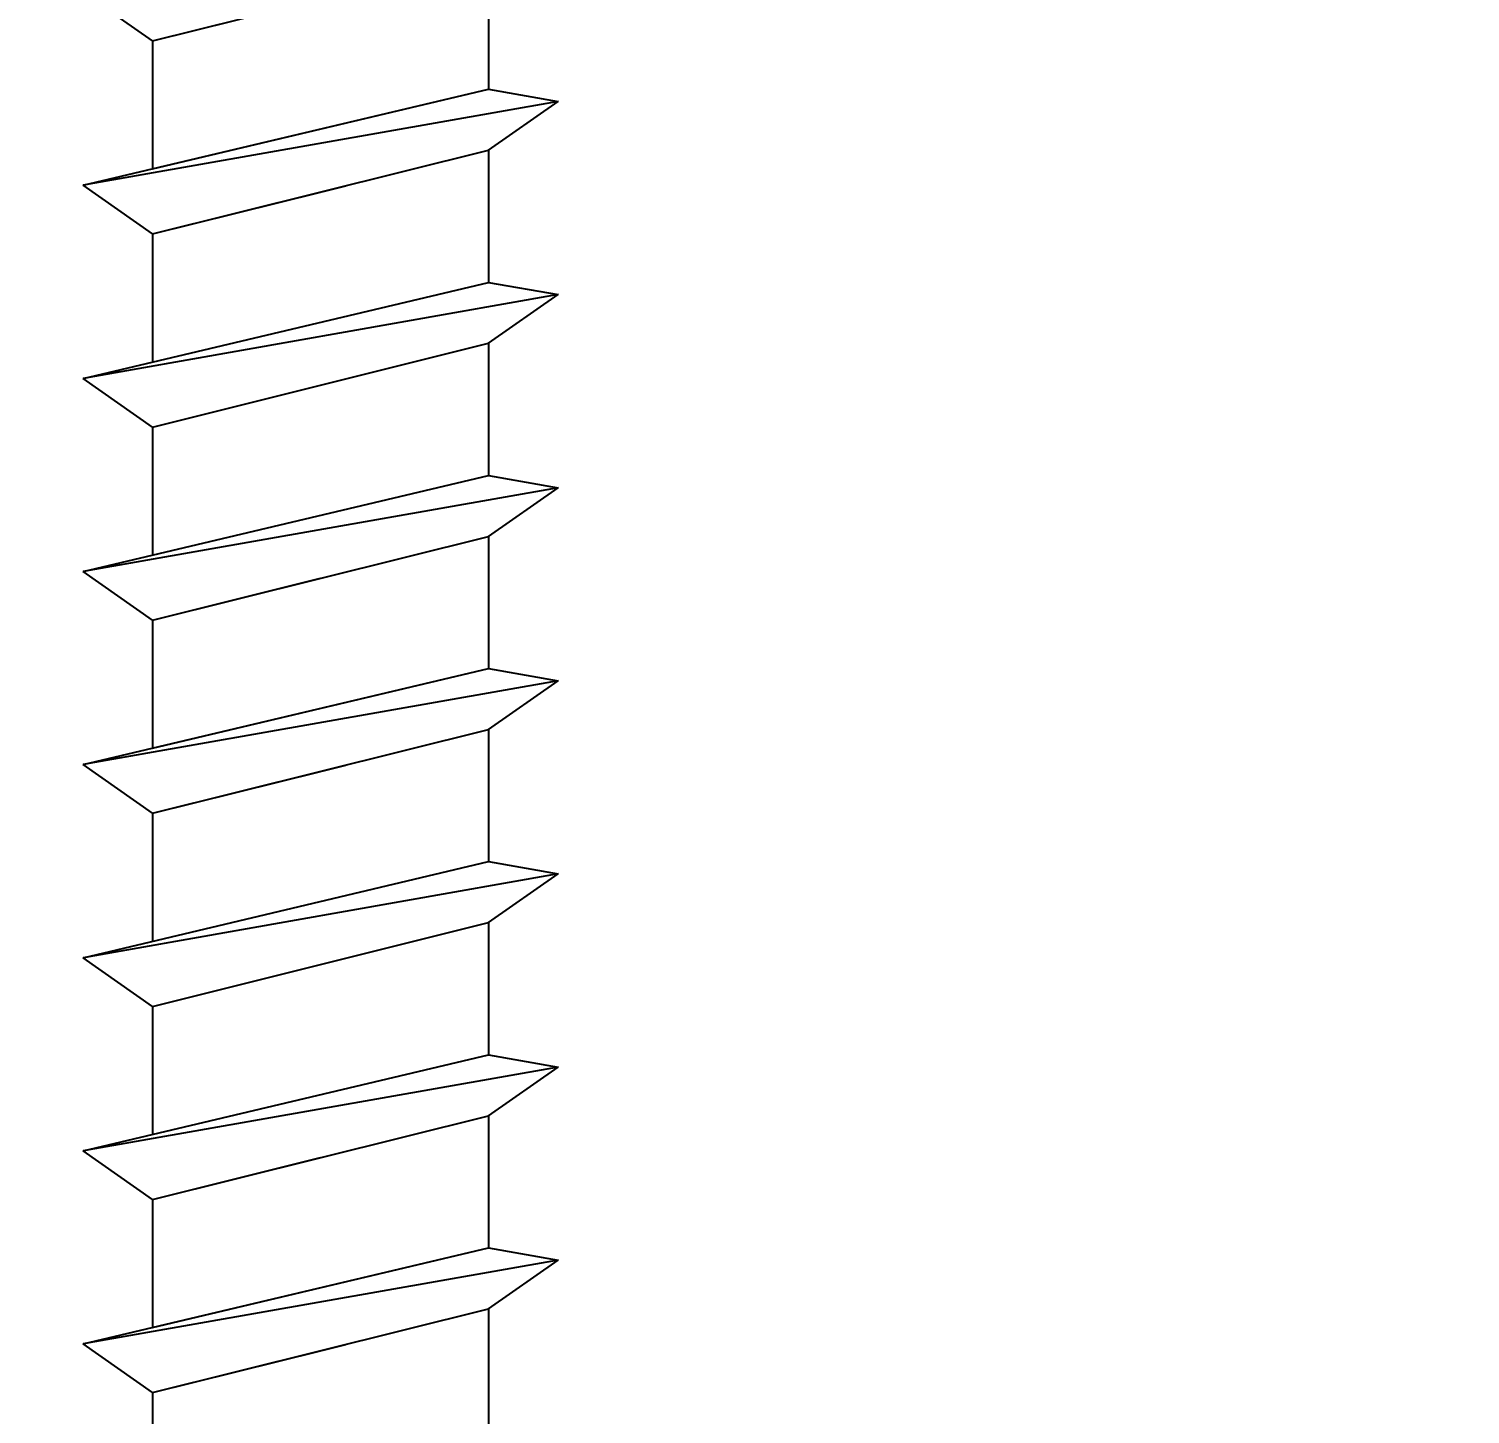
# Model space of a CAD drawing. Header units: inches. Extents: x -2661 to 42767, y -1222 to 9099.
# Drawn here: x -340.408 to -339.661, y 2644.921 to 2645.638 of the extents above; entities that cross this region are included whole.
import ezdxf
from ezdxf import colors
from ezdxf.entities.mleader import LeaderData, LeaderLine
from ezdxf.math import Vec2, Vec3

# ---------------------------------------------------------------- set-up
doc = ezdxf.new("R2010")
doc.units = ezdxf.units.IN
doc.header["$LTSCALE"] = 12
doc.header["$MEASUREMENT"] = 0
doc.layers.add('DESIGNER COMMENTS', color=221, linetype='CONTINUOUS', plot=False)
doc.layers.add('S-FASTENERS', color=2, linetype='CONTINUOUS')
doc.layers.add('S-SIMPSON', color=2, linetype='CONTINUOUS')
doc.styles.add('Arial', font='arial.ttf', dxfattribs={"width": 0.85})

# ---------------------------------------------------------------- blocks, each defined once
blk = doc.blocks.new('SDS.25X6-f')
at = {"layer": 'S-SIMPSON', "color": 1}
for p, q in [((-0.087, -2.82493), (0.087, -2.78156)), ((-0.087, -2.82493), (0.087, -2.78156)), ((-0.087, -2.82493), (0.087, -2.78156)), ((-0.087, -2.82493), (0.087, -2.78156)), ((0.087, -2.78156), (0.087, -2.85)), ((0.087, -2.78156), (0.087, -2.85)), ((0.087, -2.78156), (0.087, -2.85)), ((0.087, -2.78156), (0.087, -2.85)), ((0.087, -2.78156), (0.087, -2.85)), ((0.087, -2.78156), (0.087, -2.85)), ((0.087, -2.78156), (0.087, -2.85)), ((0.087, -2.78156), (0.087, -2.85)), ((0.087, -2.78156), (0.087, -2.85)), ((0.087, -2.78156), (0.087, -2.85)), ((0.087, -2.78156), (0.087, -2.85)), ((0.087, -2.78156), (0.087, -2.85)), ((0.087, -2.78156), (0.087, -2.85)), ((0.087, -2.78156), (0.087, -2.85)), ((-0.087, -2.82493), (-0.123, -2.79972)), ((-0.087, -2.82493), (-0.123, -2.79972)), ((-0.087, -2.82493), (-0.123, -2.79972)), ((-0.087, -2.82493), (-0.123, -2.79972)), ((-0.087, -2.82493), (-0.123, -2.79972)), ((-0.087, -2.82493), (0, -2.80324)), ((-0.087, -2.82493), (-0.087, -2.8912)), ((-0.087, -2.82493), (-0.087, -2.8912)), ((-0.087, -2.82493), (-0.087, -2.8912)), ((-0.087, -2.82493), (-0.087, -2.8912)), ((-0.087, -2.82493), (-0.087, -2.8912)), ((-0.087, -2.82493), (-0.087, -2.8912)), ((-0.087, -2.82493), (-0.087, -2.8912)), ((-0.087, -2.82493), (-0.087, -2.8912)), ((-0.087, -2.82493), (-0.087, -2.8912)), ((-0.087, -2.82493), (-0.087, -2.8912)), ((-0.087, -2.82493), (-0.087, -2.8912)), ((-0.087, -2.82493), (-0.087, -2.8912)), ((-0.087, -2.82493), (-0.087, -2.8912)), ((-0.087, -2.82493), (-0.087, -2.8912)), ((-0.087, -2.82493), (-0.087, -2.8912)), ((-0.087, -2.82493), (-0.087, -2.8912)), ((-0.123, -2.89972), (0.087, -2.85)), ((-0.123, -2.89972), (0.087, -2.85)), ((-0.123, -2.89972), (0.087, -2.85)), ((-0.123, -2.89972), (0.087, -2.85)), ((-0.123, -2.89972), (0.087, -2.85)), ((-0.123, -2.89972), (0.087, -2.85)), ((-0.123, -2.89972), (0.087, -2.85)), ((-0.123, -2.89972), (0.087, -2.85)), ((-0.087, -2.8912), (0.087, -2.85)), ((0.087, -2.85), (0.123, -2.85635)), ((0.087, -2.85), (0.123, -2.85635)), ((0.087, -2.85), (0.123, -2.85635)), ((0.087, -2.85), (0.123, -2.85635)), ((0.087, -2.85), (0.123, -2.85635)), ((0.087, -2.85), (0.123, -2.85635)), ((0.087, -2.85), (0.123, -2.85635)), ((0.087, -2.85), (0.123, -2.85635)), ((0.087, -2.85), (0.123, -2.85635)), ((0.123, -2.85635), (-0.123, -2.89972)), ((0.123, -2.85635), (-0.123, -2.89972)), ((0.123, -2.85635), (-0.123, -2.89972)), ((0.123, -2.85635), (-0.123, -2.89972)), ((0.123, -2.85635), (-0.123, -2.89972)), ((0.123, -2.85635), (-0.123, -2.89972)), ((0.123, -2.85635), (-0.123, -2.89972)), ((0.123, -2.85635), (-0.123, -2.89972)), ((0.123, -2.85635), (-0.123, -2.89972)), ((0.087, -2.88156), (0.123, -2.85635)), ((0.087, -2.88156), (0.123, -2.85635)), ((0.087, -2.88156), (0.123, -2.85635)), ((0.087, -2.88156), (0.123, -2.85635)), ((0.087, -2.88156), (0.123, -2.85635)), ((0.087, -2.88156), (0.123, -2.85635)), ((0.087, -2.88156), (0.123, -2.85635)), ((0.087, -2.88156), (0.123, -2.85635)), ((0.087, -2.88156), (0.123, -2.85635)), ((-0.087, -2.92493), (0.087, -2.88156)), ((-0.087, -2.92493), (0.087, -2.88156)), ((-0.087, -2.92493), (0.087, -2.88156)), ((-0.087, -2.92493), (0.087, -2.88156)), ((-0.087, -2.92493), (0.087, -2.88156)), ((-0.087, -2.92493), (0.087, -2.88156)), ((-0.087, -2.92493), (0.087, -2.88156)), ((-0.087, -2.92493), (0.087, -2.88156)), ((-0.087, -2.92493), (0.087, -2.88156)), ((0.087, -2.88156), (0.087, -2.95)), ((0.087, -2.88156), (0.087, -2.95)), ((0.087, -2.88156), (0.087, -2.95)), ((0.087, -2.88156), (0.087, -2.95)), ((0.087, -2.88156), (0.087, -2.95)), ((0.087, -2.88156), (0.087, -2.95)), ((0.087, -2.88156), (0.087, -2.95)), ((0.087, -2.88156), (0.087, -2.95)), ((0.087, -2.88156), (0.087, -2.95)), ((0.087, -2.88156), (0.087, -2.95)), ((0.087, -2.88156), (0.087, -2.95)), ((0.087, -2.88156), (0.087, -2.95)), ((0.087, -2.88156), (0.087, -2.95)), ((0.087, -2.88156), (0.087, -2.95)), ((0.087, -2.88156), (0.087, -2.95)), ((0.087, -2.88156), (0.087, -2.95)), ((0.087, -2.88156), (0.087, -2.95)), ((0.087, -2.88156), (0.087, -2.95)), ((0.087, -2.88156), (0.087, -2.95)), ((0.087, -2.88156), (0.087, -2.95)), ((0.087, -2.88156), (0.087, -2.95)), ((-0.087, -2.92493), (-0.123, -2.89972)), ((-0.087, -2.92493), (-0.123, -2.89972)), ((-0.087, -2.92493), (-0.123, -2.89972)), ((-0.087, -2.92493), (-0.123, -2.89972)), ((-0.087, -2.92493), (-0.123, -2.89972)), ((-0.087, -2.92493), (-0.123, -2.89972)), ((-0.087, -2.92493), (-0.123, -2.89972)), ((-0.087, -2.92493), (-0.123, -2.89972)), ((-0.087, -2.92493), (-0.123, -2.89972)), ((-0.087, -2.92493), (-0.123, -2.89972)), ((-0.087, -2.92493), (-0.123, -2.89972)), ((-0.087, -2.92493), (-0.123, -2.89972)), ((-0.087, -2.92493), (-0.123, -2.89972)), ((-0.087, -2.92493), (0.01301, -2.9)), ((-0.087, -2.92493), (0.01301, -2.9)), ((-0.087, -2.92493), (0.01301, -2.9)), ((-0.087, -2.92493), (0, -2.90324)), ((-0.087, -2.92493), (-0.087, -2.9912)), ((-0.087, -2.92493), (-0.087, -2.9912)), ((-0.087, -2.92493), (-0.087, -2.9912)), ((-0.087, -2.92493), (-0.087, -2.9912)), ((-0.087, -2.92493), (-0.087, -2.9912)), ((-0.087, -2.92493), (-0.087, -2.9912)), ((-0.087, -2.92493), (-0.087, -2.9912)), ((-0.087, -2.92493), (-0.087, -2.9912)), ((-0.087, -2.92493), (-0.087, -2.9912)), ((-0.087, -2.92493), (-0.087, -2.9912)), ((-0.087, -2.92493), (-0.087, -2.9912)), ((-0.087, -2.92493), (-0.087, -2.9912)), ((-0.087, -2.92493), (-0.087, -2.9912)), ((-0.087, -2.92493), (-0.087, -2.9912)), ((-0.087, -2.92493), (-0.087, -2.9912)), ((-0.087, -2.92493), (-0.087, -2.9912)), ((-0.087, -2.92493), (-0.087, -2.9912)), ((-0.087, -2.92493), (-0.087, -2.9912)), ((-0.087, -2.92493), (-0.087, -2.9912)), ((-0.087, -2.92493), (-0.087, -2.9912)), ((-0.087, -2.92493), (-0.087, -2.9912)), ((-0.123, -2.99972), (0.087, -2.95)), ((-0.123, -2.99972), (0.087, -2.95)), ((-0.123, -2.99972), (0.087, -2.95)), ((-0.123, -2.99972), (0.087, -2.95)), ((-0.123, -2.99972), (0.087, -2.95)), ((-0.123, -2.99972), (0.087, -2.95)), ((-0.123, -2.99972), (0.087, -2.95)), ((-0.123, -2.99972), (0.087, -2.95)), ((-0.123, -2.99972), (0.087, -2.95)), ((-0.123, -2.99972), (0.087, -2.95)), ((-0.123, -2.99972), (0.087, -2.95)), ((-0.123, -2.99972), (0.087, -2.95)), ((0.087, -2.95), (0.123, -2.95635)), ((0.087, -2.95), (0.123, -2.95635)), ((0.087, -2.95), (0.123, -2.95635)), ((0.087, -2.95), (0.123, -2.95635)), ((0.087, -2.95), (0.123, -2.95635)), ((0.087, -2.95), (0.123, -2.95635)), ((0.087, -2.95), (0.123, -2.95635)), ((0.087, -2.95), (0.123, -2.95635)), ((0.087, -2.95), (0.123, -2.95635)), ((0.087, -2.95), (0.123, -2.95635)), ((0.087, -2.95), (0.123, -2.95635)), ((0.087, -2.95), (0.123, -2.95635)), ((0.123, -2.95635), (-0.123, -2.99972)), ((0.123, -2.95635), (-0.123, -2.99972)), ((0.123, -2.95635), (-0.123, -2.99972)), ((0.123, -2.95635), (-0.123, -2.99972)), ((0.123, -2.95635), (-0.123, -2.99972)), ((0.123, -2.95635), (-0.123, -2.99972)), ((0.123, -2.95635), (-0.123, -2.99972)), ((0.123, -2.95635), (-0.123, -2.99972)), ((0.123, -2.95635), (-0.123, -2.99972)), ((0.123, -2.95635), (-0.123, -2.99972)), ((0.123, -2.95635), (-0.123, -2.99972)), ((0.123, -2.95635), (-0.123, -2.99972)), ((0.087, -2.98156), (0.123, -2.95635)), ((0.087, -2.98156), (0.123, -2.95635)), ((0.087, -2.98156), (0.123, -2.95635)), ((0.087, -2.98156), (0.123, -2.95635)), ((0.087, -2.98156), (0.123, -2.95635)), ((0.087, -2.98156), (0.123, -2.95635)), ((0.087, -2.98156), (0.123, -2.95635)), ((0.087, -2.98156), (0.123, -2.95635)), ((0.087, -2.98156), (0.123, -2.95635)), ((0.087, -2.98156), (0.123, -2.95635)), ((0.087, -2.98156), (0.123, -2.95635)), ((0.087, -2.98156), (0.123, -2.95635)), ((-0.087, -3.02493), (0.087, -2.98156)), ((-0.087, -3.02493), (0.087, -2.98156)), ((-0.087, -3.02493), (0.087, -2.98156)), ((-0.087, -3.02493), (0.087, -2.98156)), ((-0.087, -3.02493), (0.087, -2.98156)), ((-0.087, -3.02493), (0.087, -2.98156)), ((-0.087, -3.02493), (0.087, -2.98156)), ((-0.087, -3.02493), (0.087, -2.98156)), ((-0.087, -3.02493), (0.087, -2.98156)), ((-0.087, -3.02493), (0.087, -2.98156)), ((-0.087, -3.02493), (0.087, -2.98156)), ((-0.087, -3.02493), (0.087, -2.98156)), ((0.087, -2.98156), (0.087, -3.05)), ((0.087, -2.98156), (0.087, -3.05)), ((0.087, -2.98156), (0.087, -3.05)), ((0.087, -2.98156), (0.087, -3.05)), ((0.087, -2.98156), (0.087, -3.05)), ((0.087, -2.98156), (0.087, -3.05)), ((0.087, -2.98156), (0.087, -3.05)), ((0.087, -2.98156), (0.087, -3.05)), ((0.087, -2.98156), (0.087, -3.05)), ((0.087, -2.98156), (0.087, -3.05)), ((0.087, -2.98156), (0.087, -3.05)), ((0.087, -2.98156), (0.087, -3.05)), ((0.087, -2.98156), (0.087, -3.05)), ((0.087, -2.98156), (0.087, -3.05)), ((0.087, -2.98156), (0.087, -3.05)), ((0.087, -2.98156), (0.087, -3.05)), ((0.087, -2.98156), (0.087, -3.05)), ((0.087, -2.98156), (0.087, -3.05)), ((0.087, -2.98156), (0.087, -3.05)), ((0.087, -2.98156), (0.087, -3.05)), ((0.087, -2.98156), (0.087, -3.05)), ((0.087, -2.98156), (0.087, -3.05)), ((0.087, -2.98156), (0.087, -3.05)), ((0.087, -2.98156), (0.087, -3.05)), ((0.087, -2.98156), (0.087, -3.05)), ((-0.087, -3.02493), (-0.123, -2.99972)), ((-0.087, -3.02493), (-0.123, -2.99972)), ((-0.087, -3.02493), (-0.123, -2.99972)), ((-0.087, -3.02493), (-0.123, -2.99972)), ((-0.087, -3.02493), (-0.123, -2.99972)), ((-0.087, -3.02493), (-0.123, -2.99972)), ((-0.087, -3.02493), (-0.123, -2.99972)), ((-0.087, -3.02493), (-0.123, -2.99972)), ((-0.087, -3.02493), (-0.123, -2.99972)), ((-0.087, -3.02493), (-0.123, -2.99972)), ((-0.087, -3.02493), (-0.123, -2.99972)), ((-0.087, -3.02493), (-0.123, -2.99972)), ((-0.087, -3.02493), (-0.123, -2.99972)), ((-0.087, -3.02493), (-0.123, -2.99972)), ((-0.087, -3.02493), (-0.123, -2.99972)), ((-0.087, -3.02493), (0.01301, -3)), ((-0.087, -3.02493), (0.01301, -3)), ((-0.087, -3.02493), (0.01301, -3)), ((-0.087, -3.02493), (-0.087, -3.0912)), ((-0.087, -3.02493), (-0.087, -3.0912)), ((-0.087, -3.02493), (-0.087, -3.0912)), ((-0.087, -3.02493), (-0.087, -3.0912)), ((-0.087, -3.02493), (-0.087, -3.0912)), ((-0.087, -3.02493), (-0.087, -3.0912)), ((-0.087, -3.02493), (-0.087, -3.0912)), ((-0.087, -3.02493), (-0.087, -3.0912)), ((-0.087, -3.02493), (-0.087, -3.0912)), ((-0.087, -3.02493), (-0.087, -3.0912)), ((-0.087, -3.02493), (-0.087, -3.0912)), ((-0.087, -3.02493), (-0.087, -3.0912)), ((-0.087, -3.02493), (-0.087, -3.0912)), ((-0.087, -3.02493), (-0.087, -3.0912)), ((-0.087, -3.02493), (-0.087, -3.0912)), ((-0.087, -3.02493), (-0.087, -3.0912)), ((-0.087, -3.02493), (-0.087, -3.0912)), ((-0.087, -3.02493), (-0.087, -3.0912)), ((-0.087, -3.02493), (-0.087, -3.0912)), ((-0.087, -3.02493), (-0.087, -3.0912)), ((-0.087, -3.02493), (-0.087, -3.0912)), ((-0.087, -3.02493), (-0.087, -3.0912)), ((-0.087, -3.02493), (-0.087, -3.0912)), ((-0.087, -3.02493), (-0.087, -3.0912)), ((-0.087, -3.02493), (-0.087, -3.0912)), ((-0.123, -3.09972), (0.087, -3.05)), ((-0.123, -3.09972), (0.087, -3.05)), ((-0.123, -3.09972), (0.087, -3.05)), ((-0.123, -3.09972), (0.087, -3.05)), ((-0.123, -3.09972), (0.087, -3.05)), ((-0.123, -3.09972), (0.087, -3.05)), ((-0.123, -3.09972), (0.087, -3.05)), ((-0.123, -3.09972), (0.087, -3.05)), ((-0.123, -3.09972), (0.087, -3.05)), ((-0.123, -3.09972), (0.087, -3.05)), ((-0.123, -3.09972), (0.087, -3.05)), ((-0.123, -3.09972), (0.087, -3.05)), ((-0.123, -3.09972), (0.087, -3.05)), ((-0.123, -3.09972), (0.087, -3.05)), ((-0.123, -3.09972), (0.087, -3.05)), ((-0.123, -3.09972), (0.087, -3.05)), ((-0.123, -3.09972), (0.087, -3.05)), ((-0.123, -3.09972), (0.087, -3.05)), ((-0.123, -3.09972), (0.087, -3.05)), ((0.087, -3.05), (0.123, -3.05635)), ((0.087, -3.05), (0.123, -3.05635)), ((0.087, -3.05), (0.123, -3.05635)), ((0.087, -3.05), (0.123, -3.05635)), ((0.087, -3.05), (0.123, -3.05635)), ((0.087, -3.05), (0.123, -3.05635)), ((0.087, -3.05), (0.123, -3.05635)), ((0.087, -3.05), (0.123, -3.05635)), ((0.087, -3.05), (0.123, -3.05635)), ((0.087, -3.05), (0.123, -3.05635)), ((0.087, -3.05), (0.123, -3.05635)), ((0.087, -3.05), (0.123, -3.05635)), ((0.087, -3.05), (0.123, -3.05635)), ((0.087, -3.05), (0.123, -3.05635)), ((0.087, -3.05), (0.123, -3.05635)), ((0.087, -3.05), (0.123, -3.05635)), ((0.087, -3.05), (0.123, -3.05635)), ((0.087, -3.05), (0.123, -3.05635)), ((0.087, -3.05), (0.123, -3.05635)), ((0.123, -3.05635), (-0.123, -3.09972)), ((0.123, -3.05635), (-0.123, -3.09972)), ((0.123, -3.05635), (-0.123, -3.09972)), ((0.123, -3.05635), (-0.123, -3.09972)), ((0.123, -3.05635), (-0.123, -3.09972)), ((0.123, -3.05635), (-0.123, -3.09972)), ((0.123, -3.05635), (-0.123, -3.09972)), ((0.123, -3.05635), (-0.123, -3.09972)), ((0.123, -3.05635), (-0.123, -3.09972)), ((0.123, -3.05635), (-0.123, -3.09972)), ((0.123, -3.05635), (-0.123, -3.09972)), ((0.123, -3.05635), (-0.123, -3.09972)), ((0.123, -3.05635), (-0.123, -3.09972)), ((0.123, -3.05635), (-0.123, -3.09972)), ((0.123, -3.05635), (-0.123, -3.09972)), ((0.123, -3.05635), (-0.123, -3.09972)), ((0.123, -3.05635), (-0.123, -3.09972)), ((0.123, -3.05635), (-0.123, -3.09972)), ((0.123, -3.05635), (-0.123, -3.09972)), ((0.087, -3.08156), (0.123, -3.05635)), ((0.087, -3.08156), (0.123, -3.05635)), ((0.087, -3.08156), (0.123, -3.05635)), ((0.087, -3.08156), (0.123, -3.05635)), ((0.087, -3.08156), (0.123, -3.05635)), ((0.087, -3.08156), (0.123, -3.05635)), ((0.087, -3.08156), (0.123, -3.05635)), ((0.087, -3.08156), (0.123, -3.05635)), ((0.087, -3.08156), (0.123, -3.05635)), ((0.087, -3.08156), (0.123, -3.05635)), ((0.087, -3.08156), (0.123, -3.05635)), ((0.087, -3.08156), (0.123, -3.05635)), ((0.087, -3.08156), (0.123, -3.05635)), ((0.087, -3.08156), (0.123, -3.05635)), ((0.087, -3.08156), (0.123, -3.05635)), ((0.087, -3.08156), (0.123, -3.05635)), ((0.087, -3.08156), (0.123, -3.05635)), ((0.087, -3.08156), (0.123, -3.05635)), ((0.087, -3.08156), (0.123, -3.05635)), ((-0.087, -3.12493), (0.087, -3.08156)), ((-0.087, -3.12493), (0.087, -3.08156)), ((-0.087, -3.12493), (0.087, -3.08156)), ((-0.087, -3.12493), (0.087, -3.08156)), ((-0.087, -3.12493), (0.087, -3.08156)), ((-0.087, -3.12493), (0.087, -3.08156)), ((-0.087, -3.12493), (0.087, -3.08156)), ((-0.087, -3.12493), (0.087, -3.08156)), ((-0.087, -3.12493), (0.087, -3.08156)), ((-0.087, -3.12493), (0.087, -3.08156)), ((-0.087, -3.12493), (0.087, -3.08156)), ((-0.087, -3.12493), (0.087, -3.08156)), ((-0.087, -3.12493), (0.087, -3.08156)), ((-0.087, -3.12493), (0.087, -3.08156)), ((-0.087, -3.12493), (0.087, -3.08156)), ((-0.087, -3.12493), (0.087, -3.08156)), ((-0.087, -3.12493), (0.087, -3.08156)), ((-0.087, -3.12493), (0.087, -3.08156)), ((-0.087, -3.12493), (0.087, -3.08156)), ((0.087, -3.08156), (0.087, -3.15)), ((0.087, -3.08156), (0.087, -3.15)), ((0.087, -3.08156), (0.087, -3.15)), ((0.087, -3.08156), (0.087, -3.15)), ((0.087, -3.08156), (0.087, -3.15)), ((0.087, -3.08156), (0.087, -3.15)), ((0.087, -3.08156), (0.087, -3.15)), ((0.087, -3.08156), (0.087, -3.15)), ((0.087, -3.08156), (0.087, -3.15)), ((0.087, -3.08156), (0.087, -3.15)), ((0.087, -3.08156), (0.087, -3.15)), ((0.087, -3.08156), (0.087, -3.15)), ((-0.087, -3.12493), (-0.123, -3.09972)), ((-0.087, -3.12493), (-0.123, -3.09972)), ((-0.087, -3.12493), (-0.123, -3.09972)), ((-0.087, -3.12493), (-0.123, -3.09972)), ((-0.087, -3.12493), (-0.123, -3.09972)), ((-0.087, -3.12493), (-0.123, -3.09972)), ((-0.087, -3.12493), (-0.123, -3.09972)), ((-0.087, -3.12493), (-0.123, -3.09972)), ((-0.087, -3.12493), (-0.123, -3.09972)), ((-0.087, -3.12493), (-0.123, -3.09972)), ((-0.087, -3.12493), (-0.123, -3.09972)), ((-0.087, -3.12493), (-0.123, -3.09972)), ((-0.087, -3.12493), (-0.123, -3.09972)), ((-0.087, -3.12493), (-0.123, -3.09972)), ((-0.087, -3.12493), (-0.123, -3.09972)), ((-0.087, -3.12493), (-0.123, -3.09972)), ((-0.087, -3.12493), (-0.123, -3.09972)), ((-0.087, -3.12493), (-0.123, -3.09972)), ((-0.087, -3.12493), (-0.123, -3.09972)), ((-0.087, -3.12493), (-0.123, -3.09972)), ((-0.087, -3.12493), (-0.123, -3.09972)), ((-0.087, -3.12493), (-0.123, -3.09972)), ((-0.087, -3.12493), (-0.123, -3.09972)), ((-0.087, -3.12493), (0, -3.10324)), ((-0.087, -3.12493), (0, -3.10324)), ((-0.087, -3.12493), (0, -3.10324)), ((-0.087, -3.12493), (0, -3.10324)), ((-0.087, -3.12493), (-0.087, -3.1912)), ((-0.087, -3.12493), (-0.087, -3.1912)), ((-0.087, -3.12493), (-0.087, -3.1912)), ((-0.087, -3.12493), (-0.087, -3.1912)), ((-0.087, -3.12493), (-0.087, -3.1912)), ((-0.087, -3.12493), (-0.087, -3.1912)), ((-0.087, -3.12493), (-0.087, -3.1912)), ((-0.087, -3.12493), (-0.087, -3.1912)), ((-0.087, -3.12493), (-0.087, -3.1912)), ((-0.087, -3.12493), (-0.087, -3.1912)), ((-0.087, -3.12493), (-0.087, -3.1912)), ((-0.087, -3.12493), (-0.087, -3.1912)), ((-0.087, -3.12493), (-0.087, -3.1912)), ((-0.087, -3.12493), (-0.087, -3.1912)), ((-0.123, -3.19972), (0.087, -3.15)), ((-0.123, -3.19972), (0.087, -3.15)), ((-0.123, -3.19972), (0.087, -3.15)), ((-0.123, -3.19972), (0.087, -3.15)), ((-0.123, -3.19972), (0.087, -3.15)), ((-0.123, -3.19972), (0.087, -3.15)), ((-0.123, -3.19972), (0.087, -3.15)), ((-0.123, -3.19972), (0.087, -3.15)), ((0.123, -3.15635), (-0.123, -3.19972)), ((0.123, -3.15635), (-0.123, -3.19972)), ((0.123, -3.15635), (-0.123, -3.19972)), ((0.123, -3.15635), (-0.123, -3.19972)), ((0.123, -3.15635), (-0.123, -3.19972)), ((0.123, -3.15635), (-0.123, -3.19972)), ((0.123, -3.15635), (-0.123, -3.19972)), ((0.123, -3.15635), (-0.123, -3.19972)), ((0.123, -3.15635), (-0.123, -3.19972)), ((-0.087, -3.1912), (0.087, -3.15)), ((0.087, -3.15), (0.123, -3.15635)), ((0.087, -3.15), (0.123, -3.15635)), ((0.087, -3.15), (0.123, -3.15635)), ((0.087, -3.15), (0.123, -3.15635)), ((0.087, -3.15), (0.123, -3.15635)), ((0.087, -3.15), (0.123, -3.15635)), ((0.087, -3.15), (0.123, -3.15635)), ((0.087, -3.15), (0.123, -3.15635)), ((0.087, -3.15), (0.123, -3.15635)), ((0.087, -3.18156), (0.123, -3.15635)), ((0.087, -3.18156), (0.123, -3.15635)), ((0.087, -3.18156), (0.123, -3.15635)), ((0.087, -3.18156), (0.123, -3.15635)), ((0.087, -3.18156), (0.123, -3.15635)), ((0.087, -3.18156), (0.123, -3.15635)), ((0.087, -3.18156), (0.123, -3.15635)), ((0.087, -3.18156), (0.123, -3.15635)), ((0.087, -3.18156), (0.123, -3.15635)), ((-0.087, -3.22493), (0.087, -3.18156)), ((-0.087, -3.22493), (0.087, -3.18156)), ((-0.087, -3.22493), (0.087, -3.18156)), ((-0.087, -3.22493), (0.087, -3.18156)), ((-0.087, -3.22493), (0.087, -3.18156)), ((-0.087, -3.22493), (0.087, -3.18156)), ((-0.087, -3.22493), (0.087, -3.18156)), ((-0.087, -3.22493), (0.087, -3.18156)), ((-0.087, -3.22493), (0.087, -3.18156)), ((0.087, -3.18156), (0.087, -3.25)), ((0.087, -3.18156), (0.087, -3.25)), ((0.087, -3.18156), (0.087, -3.25)), ((0.087, -3.18156), (0.087, -3.25)), ((0.087, -3.18156), (0.087, -3.25)), ((0.087, -3.18156), (0.087, -3.25)), ((0.087, -3.18156), (0.087, -3.25)), ((0.087, -3.18156), (0.087, -3.25)), ((0.087, -3.18156), (0.087, -3.25)), ((0.087, -3.18156), (0.087, -3.25)), ((0.087, -3.18156), (0.087, -3.25)), ((0.087, -3.18156), (0.087, -3.25)), ((0.087, -3.18156), (0.087, -3.25)), ((0.087, -3.18156), (0.087, -3.25)), ((0.087, -3.18156), (0.087, -3.25)), ((0.087, -3.18156), (0.087, -3.25)), ((0.087, -3.18156), (0.087, -3.25)), ((-0.087, -3.22493), (-0.123, -3.19972)), ((-0.087, -3.22493), (-0.123, -3.19972)), ((-0.087, -3.22493), (-0.123, -3.19972)), ((-0.087, -3.22493), (-0.123, -3.19972)), ((-0.087, -3.22493), (-0.123, -3.19972)), ((-0.087, -3.22493), (-0.123, -3.19972)), ((-0.087, -3.22493), (-0.123, -3.19972)), ((-0.087, -3.22493), (-0.123, -3.19972)), ((-0.087, -3.22493), (-0.123, -3.19972)), ((-0.087, -3.22493), (-0.123, -3.19972)), ((-0.087, -3.22493), (-0.123, -3.19972)), ((-0.087, -3.22493), (-0.123, -3.19972)), ((-0.087, -3.22493), (-0.123, -3.19972)), ((-0.087, -3.22493), (0.01301, -3.2)), ((-0.087, -3.22493), (0.01301, -3.2)), ((-0.087, -3.22493), (0.01301, -3.2)), ((-0.087, -3.22493), (0, -3.20324)), ((-0.087, -3.22493), (-0.087, -3.2912)), ((-0.087, -3.22493), (-0.087, -3.2912)), ((-0.087, -3.22493), (-0.087, -3.2912)), ((-0.087, -3.22493), (-0.087, -3.2912)), ((-0.087, -3.22493), (-0.087, -3.2912)), ((-0.087, -3.22493), (-0.087, -3.2912)), ((-0.087, -3.22493), (-0.087, -3.2912)), ((-0.087, -3.22493), (-0.087, -3.2912)), ((-0.087, -3.22493), (-0.087, -3.2912)), ((-0.087, -3.22493), (-0.087, -3.2912)), ((-0.087, -3.22493), (-0.087, -3.2912)), ((-0.087, -3.22493), (-0.087, -3.2912)), ((-0.087, -3.22493), (-0.087, -3.2912)), ((-0.087, -3.22493), (-0.087, -3.2912)), ((-0.087, -3.22493), (-0.087, -3.2912)), ((-0.087, -3.22493), (-0.087, -3.2912)), ((-0.123, -3.29972), (0.087, -3.25)), ((-0.123, -3.29972), (0.087, -3.25)), ((-0.123, -3.29972), (0.087, -3.25)), ((-0.123, -3.29972), (0.087, -3.25)), ((-0.123, -3.29972), (0.087, -3.25)), ((-0.123, -3.29972), (0.087, -3.25)), ((-0.123, -3.29972), (0.087, -3.25)), ((-0.123, -3.29972), (0.087, -3.25)), ((-0.123, -3.29972), (0.087, -3.25)), ((-0.123, -3.29972), (0.087, -3.25)), ((-0.123, -3.29972), (0.087, -3.25)), ((-0.123, -3.29972), (0.087, -3.25)), ((0.087, -3.25), (0.123, -3.25635)), ((0.087, -3.25), (0.123, -3.25635)), ((0.087, -3.25), (0.123, -3.25635)), ((0.087, -3.25), (0.123, -3.25635)), ((0.087, -3.25), (0.123, -3.25635)), ((0.087, -3.25), (0.123, -3.25635)), ((0.087, -3.25), (0.123, -3.25635)), ((0.087, -3.25), (0.123, -3.25635)), ((0.087, -3.25), (0.123, -3.25635)), ((0.087, -3.25), (0.123, -3.25635)), ((0.087, -3.25), (0.123, -3.25635)), ((0.087, -3.25), (0.123, -3.25635)), ((0.123, -3.25635), (-0.123, -3.29972)), ((0.123, -3.25635), (-0.123, -3.29972)), ((0.123, -3.25635), (-0.123, -3.29972)), ((0.123, -3.25635), (-0.123, -3.29972)), ((0.123, -3.25635), (-0.123, -3.29972)), ((0.123, -3.25635), (-0.123, -3.29972)), ((0.123, -3.25635), (-0.123, -3.29972)), ((0.123, -3.25635), (-0.123, -3.29972)), ((0.123, -3.25635), (-0.123, -3.29972)), ((0.123, -3.25635), (-0.123, -3.29972)), ((0.123, -3.25635), (-0.123, -3.29972)), ((0.123, -3.25635), (-0.123, -3.29972)), ((0.087, -3.28156), (0.123, -3.25635)), ((0.087, -3.28156), (0.123, -3.25635)), ((0.087, -3.28156), (0.123, -3.25635)), ((0.087, -3.28156), (0.123, -3.25635)), ((0.087, -3.28156), (0.123, -3.25635)), ((0.087, -3.28156), (0.123, -3.25635)), ((0.087, -3.28156), (0.123, -3.25635)), ((0.087, -3.28156), (0.123, -3.25635)), ((0.087, -3.28156), (0.123, -3.25635)), ((0.087, -3.28156), (0.123, -3.25635)), ((0.087, -3.28156), (0.123, -3.25635)), ((0.087, -3.28156), (0.123, -3.25635)), ((-0.087, -3.32493), (0.087, -3.28156)), ((-0.087, -3.32493), (0.087, -3.28156)), ((-0.087, -3.32493), (0.087, -3.28156)), ((-0.087, -3.32493), (0.087, -3.28156)), ((-0.087, -3.32493), (0.087, -3.28156)), ((-0.087, -3.32493), (0.087, -3.28156)), ((-0.087, -3.32493), (0.087, -3.28156)), ((-0.087, -3.32493), (0.087, -3.28156)), ((-0.087, -3.32493), (0.087, -3.28156)), ((-0.087, -3.32493), (0.087, -3.28156)), ((-0.087, -3.32493), (0.087, -3.28156)), ((-0.087, -3.32493), (0.087, -3.28156)), ((0.087, -3.28156), (0.087, -3.35)), ((0.087, -3.28156), (0.087, -3.35)), ((0.087, -3.28156), (0.087, -3.35)), ((0.087, -3.28156), (0.087, -3.35)), ((0.087, -3.28156), (0.087, -3.35)), ((0.087, -3.28156), (0.087, -3.35)), ((0.087, -3.28156), (0.087, -3.35)), ((0.087, -3.28156), (0.087, -3.35)), ((0.087, -3.28156), (0.087, -3.35)), ((0.087, -3.28156), (0.087, -3.35)), ((0.087, -3.28156), (0.087, -3.35)), ((0.087, -3.28156), (0.087, -3.35)), ((0.087, -3.28156), (0.087, -3.35)), ((0.087, -3.28156), (0.087, -3.35)), ((0.087, -3.28156), (0.087, -3.35)), ((0.087, -3.28156), (0.087, -3.35)), ((0.087, -3.28156), (0.087, -3.35)), ((-0.087, -3.32493), (-0.123, -3.29972)), ((-0.087, -3.32493), (-0.123, -3.29972)), ((-0.087, -3.32493), (-0.123, -3.29972)), ((-0.087, -3.32493), (-0.123, -3.29972)), ((-0.087, -3.32493), (-0.123, -3.29972)), ((-0.087, -3.32493), (-0.123, -3.29972)), ((-0.087, -3.32493), (-0.123, -3.29972)), ((-0.087, -3.32493), (-0.123, -3.29972)), ((-0.087, -3.32493), (-0.123, -3.29972)), ((-0.087, -3.32493), (-0.123, -3.29972)), ((-0.087, -3.32493), (-0.123, -3.29972)), ((-0.087, -3.32493), (-0.123, -3.29972)), ((-0.087, -3.32493), (-0.087, -3.3912)), ((-0.087, -3.32493), (-0.087, -3.3912)), ((-0.087, -3.32493), (-0.087, -3.3912)), ((-0.087, -3.32493), (-0.087, -3.3912)), ((-0.087, -3.32493), (-0.087, -3.3912)), ((-0.087, -3.32493), (-0.087, -3.3912)), ((-0.087, -3.32493), (-0.087, -3.3912)), ((-0.087, -3.32493), (-0.087, -3.3912)), ((-0.087, -3.32493), (-0.087, -3.3912)), ((-0.087, -3.32493), (-0.087, -3.3912)), ((-0.087, -3.32493), (-0.087, -3.3912)), ((-0.087, -3.32493), (-0.087, -3.3912)), ((-0.087, -3.32493), (-0.087, -3.3912)), ((-0.087, -3.32493), (-0.087, -3.3912)), ((-0.087, -3.32493), (-0.087, -3.3912)), ((-0.087, -3.32493), (-0.087, -3.3912)), ((-0.087, -3.32493), (-0.087, -3.3912)), ((-0.123, -3.39972), (0.087, -3.35)), ((-0.123, -3.39972), (0.087, -3.35)), ((-0.123, -3.39972), (0.087, -3.35)), ((-0.123, -3.39972), (0.087, -3.35)), ((-0.123, -3.39972), (0.087, -3.35)), ((-0.123, -3.39972), (0.087, -3.35)), ((-0.123, -3.39972), (0.087, -3.35)), ((-0.123, -3.39972), (0.087, -3.35)), ((-0.123, -3.39972), (0.087, -3.35)), ((-0.123, -3.39972), (0.087, -3.35)), ((-0.123, -3.39972), (0.087, -3.35)), ((-0.123, -3.39972), (0.087, -3.35)), ((-0.123, -3.39972), (0.087, -3.35)), ((-0.123, -3.39972), (0.087, -3.35)), ((-0.123, -3.39972), (0.087, -3.35)), ((0.087, -3.35), (0.123, -3.35635)), ((0.087, -3.35), (0.123, -3.35635)), ((0.087, -3.35), (0.123, -3.35635)), ((0.087, -3.35), (0.123, -3.35635)), ((0.087, -3.35), (0.123, -3.35635)), ((0.087, -3.35), (0.123, -3.35635)), ((0.087, -3.35), (0.123, -3.35635)), ((0.087, -3.35), (0.123, -3.35635)), ((0.087, -3.35), (0.123, -3.35635)), ((0.087, -3.35), (0.123, -3.35635)), ((0.087, -3.35), (0.123, -3.35635)), ((0.087, -3.35), (0.123, -3.35635)), ((0.087, -3.35), (0.123, -3.35635)), ((0.087, -3.35), (0.123, -3.35635)), ((0.087, -3.35), (0.123, -3.35635)), ((0.123, -3.35635), (-0.123, -3.39972)), ((0.123, -3.35635), (-0.123, -3.39972)), ((0.123, -3.35635), (-0.123, -3.39972)), ((0.123, -3.35635), (-0.123, -3.39972)), ((0.123, -3.35635), (-0.123, -3.39972)), ((0.123, -3.35635), (-0.123, -3.39972)), ((0.123, -3.35635), (-0.123, -3.39972)), ((0.123, -3.35635), (-0.123, -3.39972)), ((0.123, -3.35635), (-0.123, -3.39972)), ((0.123, -3.35635), (-0.123, -3.39972)), ((0.123, -3.35635), (-0.123, -3.39972)), ((0.123, -3.35635), (-0.123, -3.39972)), ((0.123, -3.35635), (-0.123, -3.39972)), ((0.123, -3.35635), (-0.123, -3.39972)), ((0.123, -3.35635), (-0.123, -3.39972)), ((0.087, -3.38156), (0.123, -3.35635)), ((0.087, -3.38156), (0.123, -3.35635)), ((0.087, -3.38156), (0.123, -3.35635)), ((0.087, -3.38156), (0.123, -3.35635)), ((0.087, -3.38156), (0.123, -3.35635)), ((0.087, -3.38156), (0.123, -3.35635)), ((0.087, -3.38156), (0.123, -3.35635)), ((0.087, -3.38156), (0.123, -3.35635)), ((0.087, -3.38156), (0.123, -3.35635)), ((0.087, -3.38156), (0.123, -3.35635)), ((0.087, -3.38156), (0.123, -3.35635)), ((0.087, -3.38156), (0.123, -3.35635)), ((0.087, -3.38156), (0.123, -3.35635)), ((0.087, -3.38156), (0.123, -3.35635)), ((0.087, -3.38156), (0.123, -3.35635)), ((-0.087, -3.42493), (0.087, -3.38156)), ((-0.087, -3.42493), (0.087, -3.38156)), ((-0.087, -3.42493), (0.087, -3.38156)), ((-0.087, -3.42493), (0.087, -3.38156)), ((-0.087, -3.42493), (0.087, -3.38156)), ((-0.087, -3.42493), (0.087, -3.38156)), ((-0.087, -3.42493), (0.087, -3.38156)), ((-0.087, -3.42493), (0.087, -3.38156)), ((-0.087, -3.42493), (0.087, -3.38156)), ((-0.087, -3.42493), (0.087, -3.38156)), ((-0.087, -3.42493), (0.087, -3.38156)), ((-0.087, -3.42493), (0.087, -3.38156)), ((-0.087, -3.42493), (0.087, -3.38156)), ((-0.087, -3.42493), (0.087, -3.38156)), ((-0.087, -3.42493), (0.087, -3.38156)), ((0.087, -3.38156), (0.087, -3.45)), ((0.087, -3.38156), (0.087, -3.45)), ((0.087, -3.38156), (0.087, -3.45)), ((0.087, -3.38156), (0.087, -3.45)), ((0.087, -3.38156), (0.087, -3.45)), ((0.087, -3.38156), (0.087, -3.45)), ((0.087, -3.38156), (0.087, -3.45)), ((0.087, -3.38156), (0.087, -3.45)), ((0.087, -3.38156), (0.087, -3.45)), ((0.087, -3.38156), (0.087, -3.45)), ((0.087, -3.38156), (0.087, -3.45)), ((0.087, -3.38156), (0.087, -3.45)), ((0.087, -3.38156), (0.087, -3.45)), ((0.087, -3.38156), (0.087, -3.45)), ((0.087, -3.38156), (0.087, -3.45)), ((0.087, -3.38156), (0.087, -3.45)), ((0.087, -3.38156), (0.087, -3.45)), ((0.087, -3.38156), (0.087, -3.45)), ((-0.087, -3.42493), (-0.123, -3.39972)), ((-0.087, -3.42493), (-0.123, -3.39972)), ((-0.087, -3.42493), (-0.123, -3.39972)), ((-0.087, -3.42493), (-0.123, -3.39972)), ((-0.087, -3.42493), (-0.123, -3.39972)), ((-0.087, -3.42493), (-0.123, -3.39972)), ((-0.087, -3.42493), (-0.123, -3.39972)), ((-0.087, -3.42493), (-0.123, -3.39972)), ((-0.087, -3.42493), (-0.123, -3.39972)), ((-0.087, -3.42493), (-0.123, -3.39972)), ((-0.087, -3.42493), (-0.123, -3.39972)), ((-0.087, -3.42493), (-0.123, -3.39972)), ((-0.087, -3.42493), (-0.123, -3.39972)), ((-0.087, -3.42493), (-0.123, -3.39972)), ((-0.087, -3.42493), (-0.123, -3.39972)), ((-0.087, -3.42493), (-0.123, -3.39972)), ((-0.087, -3.42493), (-0.123, -3.39972)), ((-0.087, -3.42493), (-0.123, -3.39972)), ((-0.087, -3.42493), (0, -3.40324)), ((-0.087, -3.42493), (0, -3.40324)), ((-0.087, -3.42493), (0, -3.40324)), ((-0.087, -3.42493), (-0.087, -3.4912)), ((-0.087, -3.42493), (-0.087, -3.4912)), ((-0.087, -3.42493), (-0.087, -3.4912)), ((-0.087, -3.42493), (-0.087, -3.4912)), ((-0.087, -3.42493), (-0.087, -3.4912)), ((-0.087, -3.42493), (-0.087, -3.4912)), ((-0.087, -3.42493), (-0.087, -3.4912)), ((-0.087, -3.42493), (-0.087, -3.4912)), ((-0.087, -3.42493), (-0.087, -3.4912)), ((-0.087, -3.42493), (-0.087, -3.4912)), ((-0.087, -3.42493), (-0.087, -3.4912)), ((-0.087, -3.42493), (-0.087, -3.4912)), ((-0.123, -3.49972), (0.087, -3.45)), ((-0.123, -3.49972), (0.087, -3.45)), ((-0.123, -3.49972), (0.087, -3.45)), ((-0.123, -3.49972), (0.087, -3.45)), ((-0.123, -3.49972), (0.087, -3.45)), ((-0.123, -3.49972), (0.087, -3.45)), ((-0.123, -3.49972), (0.087, -3.45)), ((-0.123, -3.49972), (0.087, -3.45)), ((-0.087, -3.4912), (0.087, -3.45)), ((0.087, -3.45), (0.123, -3.45635)), ((0.087, -3.45), (0.123, -3.45635)), ((0.087, -3.45), (0.123, -3.45635)), ((0.087, -3.45), (0.123, -3.45635)), ((0.087, -3.45), (0.123, -3.45635)), ((0.087, -3.45), (0.123, -3.45635)), ((0.087, -3.45), (0.123, -3.45635)), ((0.087, -3.45), (0.123, -3.45635)), ((0.087, -3.45), (0.123, -3.45635)), ((0.123, -3.45635), (-0.123, -3.49972)), ((0.123, -3.45635), (-0.123, -3.49972)), ((0.123, -3.45635), (-0.123, -3.49972)), ((0.123, -3.45635), (-0.123, -3.49972)), ((0.123, -3.45635), (-0.123, -3.49972)), ((0.123, -3.45635), (-0.123, -3.49972)), ((0.123, -3.45635), (-0.123, -3.49972)), ((0.123, -3.45635), (-0.123, -3.49972)), ((0.123, -3.45635), (-0.123, -3.49972)), ((0.087, -3.48156), (0.123, -3.45635)), ((0.087, -3.48156), (0.123, -3.45635)), ((0.087, -3.48156), (0.123, -3.45635)), ((0.087, -3.48156), (0.123, -3.45635)), ((0.087, -3.48156), (0.123, -3.45635)), ((0.087, -3.48156), (0.123, -3.45635)), ((0.087, -3.48156), (0.123, -3.45635)), ((0.087, -3.48156), (0.123, -3.45635)), ((0.087, -3.48156), (0.123, -3.45635)), ((-0.087, -3.52493), (0.087, -3.48156)), ((-0.087, -3.52493), (0.087, -3.48156)), ((-0.087, -3.52493), (0.087, -3.48156)), ((-0.087, -3.52493), (0.087, -3.48156)), ((-0.087, -3.52493), (0.087, -3.48156)), ((-0.087, -3.52493), (0.087, -3.48156)), ((-0.087, -3.52493), (0.087, -3.48156)), ((-0.087, -3.52493), (0.087, -3.48156)), ((-0.087, -3.52493), (0.087, -3.48156)), ((0.087, -3.48156), (0.087, -3.55)), ((0.087, -3.48156), (0.087, -3.55)), ((0.087, -3.48156), (0.087, -3.55)), ((0.087, -3.48156), (0.087, -3.55)), ((0.087, -3.48156), (0.087, -3.55)), ((0.087, -3.48156), (0.087, -3.55)), ((0.087, -3.48156), (0.087, -3.55)), ((0.087, -3.48156), (0.087, -3.55)), ((0.087, -3.48156), (0.087, -3.55)), ((0.087, -3.48156), (0.087, -3.55)), ((0.087, -3.48156), (0.087, -3.55)), ((0.087, -3.48156), (0.087, -3.55)), ((0.087, -3.48156), (0.087, -3.55)), ((-0.087, -3.52493), (-0.123, -3.49972)), ((-0.087, -3.52493), (-0.123, -3.49972)), ((-0.087, -3.52493), (-0.123, -3.49972)), ((-0.087, -3.52493), (-0.123, -3.49972)), ((-0.087, -3.52493), (-0.123, -3.49972)), ((-0.087, -3.52493), (-0.123, -3.49972)), ((-0.087, -3.52493), (-0.123, -3.49972)), ((-0.087, -3.52493), (-0.123, -3.49972)), ((-0.087, -3.52493), (-0.123, -3.49972)), ((-0.087, -3.52493), (-0.123, -3.49972)), ((-0.087, -3.52493), (-0.123, -3.49972)), ((-0.087, -3.52493), (-0.123, -3.49972)), ((-0.087, -3.52493), (-0.123, -3.49972)), ((-0.087, -3.52493), (0.01301, -3.5)), ((-0.087, -3.52493), (0.01301, -3.5)), ((-0.087, -3.52493), (0.01301, -3.5)), ((-0.087, -3.52493), (0, -3.50324)), ((-0.087, -3.52493), (-0.087, -3.5912)), ((-0.087, -3.52493), (-0.087, -3.5912)), ((-0.087, -3.52493), (-0.087, -3.5912)), ((-0.087, -3.52493), (-0.087, -3.5912)), ((-0.087, -3.52493), (-0.087, -3.5912)), ((-0.087, -3.52493), (-0.087, -3.5912)), ((-0.087, -3.52493), (-0.087, -3.5912)), ((-0.087, -3.52493), (-0.087, -3.5912)), ((-0.087, -3.52493), (-0.087, -3.5912)), ((-0.087, -3.52493), (-0.087, -3.5912)), ((-0.087, -3.52493), (-0.087, -3.5912))]:
    blk.add_line(p, q, dxfattribs=at)
blk = doc.blocks.new('*U1812')
at = {"layer": 'S-FASTENERS'}
blk.add_blockref('SDS.25X6-f', (0, 0), dxfattribs=at)

msp = doc.modelspace()

# ---------------------------------------------------------------- block references
at = {"layer": 'S-FASTENERS'}
msp.add_blockref('*U1812', (-340.2566, 2648.45677), dxfattribs=at)

# ---------------------------------------------------------------- leaders
at = {"layer": 'DESIGNER COMMENTS'}
ml = msp.add_multileader_mtext('Standard', dxfattribs=at)
ml.set_content('\\A1;{\\C221;**OR REMOVE BLOCKING  AND CHECK STEEL BEAM FOR COMPRESSION/FULLY UNBRACED**}', color=4, style='Arial')
ml.set_leader_properties(color=2)
ml.build(insert=Vec2(0, 0))
ml.multileader.update_dxf_attribs({"dogleg_length": 0.36, "arrow_head_size": 1.3125, "scale": 12})
ctx = ml.context
ctx.base_point, ctx.scale, ctx.char_height, ctx.arrow_head_size, ctx.landing_gap_size, ctx.plane_origin = Vec3(-821.89359, 2812.87241), 12, 1.125, 1.3125, 1.08, Vec3(-798.84089, 3112.57783)
ctx.text_align_type = 2
notes = []
notes.append((ctx, [(0, (0, 0, 0), (0, 0), (1, 0), 1, [])]))
ctx.mtext.insert, ctx.mtext.width, ctx.mtext.alignment, ctx.mtext.flow_direction = Vec3(-803.19341, 2813.4445), 18.6130968, 3, 5
ml = msp.add_multileader_mtext('Standard', dxfattribs=at)
ml.set_content('\\A1;{\\C221;**OR REMOVE BLOCKING  AND CHECK STEEL BEAM FOR COMPRESSION/FULLY UNBRACED**}', color=4, style='Arial')
ml.set_leader_properties(color=2)
ml.build(insert=Vec2(0, 0))
ml.multileader.update_dxf_attribs({"dogleg_length": 0.36, "arrow_head_size": 1.3125, "scale": 12})
ctx = ml.context
ctx.base_point, ctx.scale, ctx.char_height, ctx.arrow_head_size, ctx.landing_gap_size, ctx.plane_origin = Vec3(-919.29777, 2809.54938), 12, 1.125, 1.3125, 1.08, Vec3(-896.24507, 3109.25481)
ctx.text_align_type = 2
notes.append((ctx, [(0, (0, 0, 0), (0, 0), (1, 0), 1, [])]))
ctx.mtext.insert, ctx.mtext.width, ctx.mtext.alignment, ctx.mtext.flow_direction = Vec3(-900.59759, 2810.12148), 18.6130968, 3, 5
ml = msp.add_multileader_mtext('Standard', dxfattribs=at)
ml.set_content('\\A1;{\\C221;**OR REMOVE BLOCKING  AND CHECK STEEL BEAM FOR COMPRESSION/FULLY UNBRACED**}', color=4, style='Arial')
ml.set_leader_properties(color=2)
ml.build(insert=Vec2(0, 0))
ml.multileader.update_dxf_attribs({"dogleg_length": 0.36, "arrow_head_size": 1.3125, "scale": 12})
ctx = ml.context
ctx.base_point, ctx.scale, ctx.char_height, ctx.arrow_head_size, ctx.landing_gap_size, ctx.plane_origin = Vec3(-801.79391, 2704.25533), 12, 1.125, 1.3125, 1.08, Vec3(-778.74122, 3003.96076)
ctx.text_align_type = 2
notes.append((ctx, [(0, (0, 0, 0), (0, 0), (1, 0), 1, [])]))
ctx.mtext.insert, ctx.mtext.width, ctx.mtext.alignment, ctx.mtext.flow_direction = Vec3(-783.09374, 2704.82743), 18.6130968, 3, 5
ml = msp.add_multileader_mtext('Standard', dxfattribs=at)
ml.set_content('\\A1;{\\C221;**OR REMOVE BLOCKING  AND CHECK STEEL BEAM FOR COMPRESSION/FULLY UNBRACED**}', color=4, style='Arial')
ml.set_leader_properties(color=2)
ml.build(insert=Vec2(0, 0))
ml.multileader.update_dxf_attribs({"dogleg_length": 0.36, "arrow_head_size": 1.3125, "scale": 12})
ctx = ml.context
ctx.base_point, ctx.scale, ctx.char_height, ctx.arrow_head_size, ctx.landing_gap_size, ctx.plane_origin = Vec3(-899.76304, 2702.80006), 12, 1.125, 1.3125, 1.08, Vec3(-876.71034, 3002.50548)
ctx.text_align_type = 2
notes.append((ctx, [(0, (0, 0, 0), (0, 0), (1, 0), 1, [])]))
ctx.mtext.insert, ctx.mtext.width, ctx.mtext.alignment, ctx.mtext.flow_direction = Vec3(-881.06286, 2703.37215), 18.6130968, 3, 5
for ctx, leaders in notes:
    for number, flags, end, landing, length, lines in leaders:
        leader = LeaderData()
        leader.index, (leader.has_last_leader_line, leader.has_dogleg_vector, leader.attachment_direction) = number, flags
        leader.last_leader_point, leader.dogleg_vector, leader.dogleg_length = Vec3(end), Vec3(landing), length
        for number, points, colour, breaks in lines:
            line = LeaderLine()
            line.index, line.vertices, line.color, line.breaks = number, Vec3.list(points), colors.encode_raw_color(colour), breaks
            leader.lines.append(line)
        ctx.leaders.append(leader)

doc.saveas('drawing.dxf')
